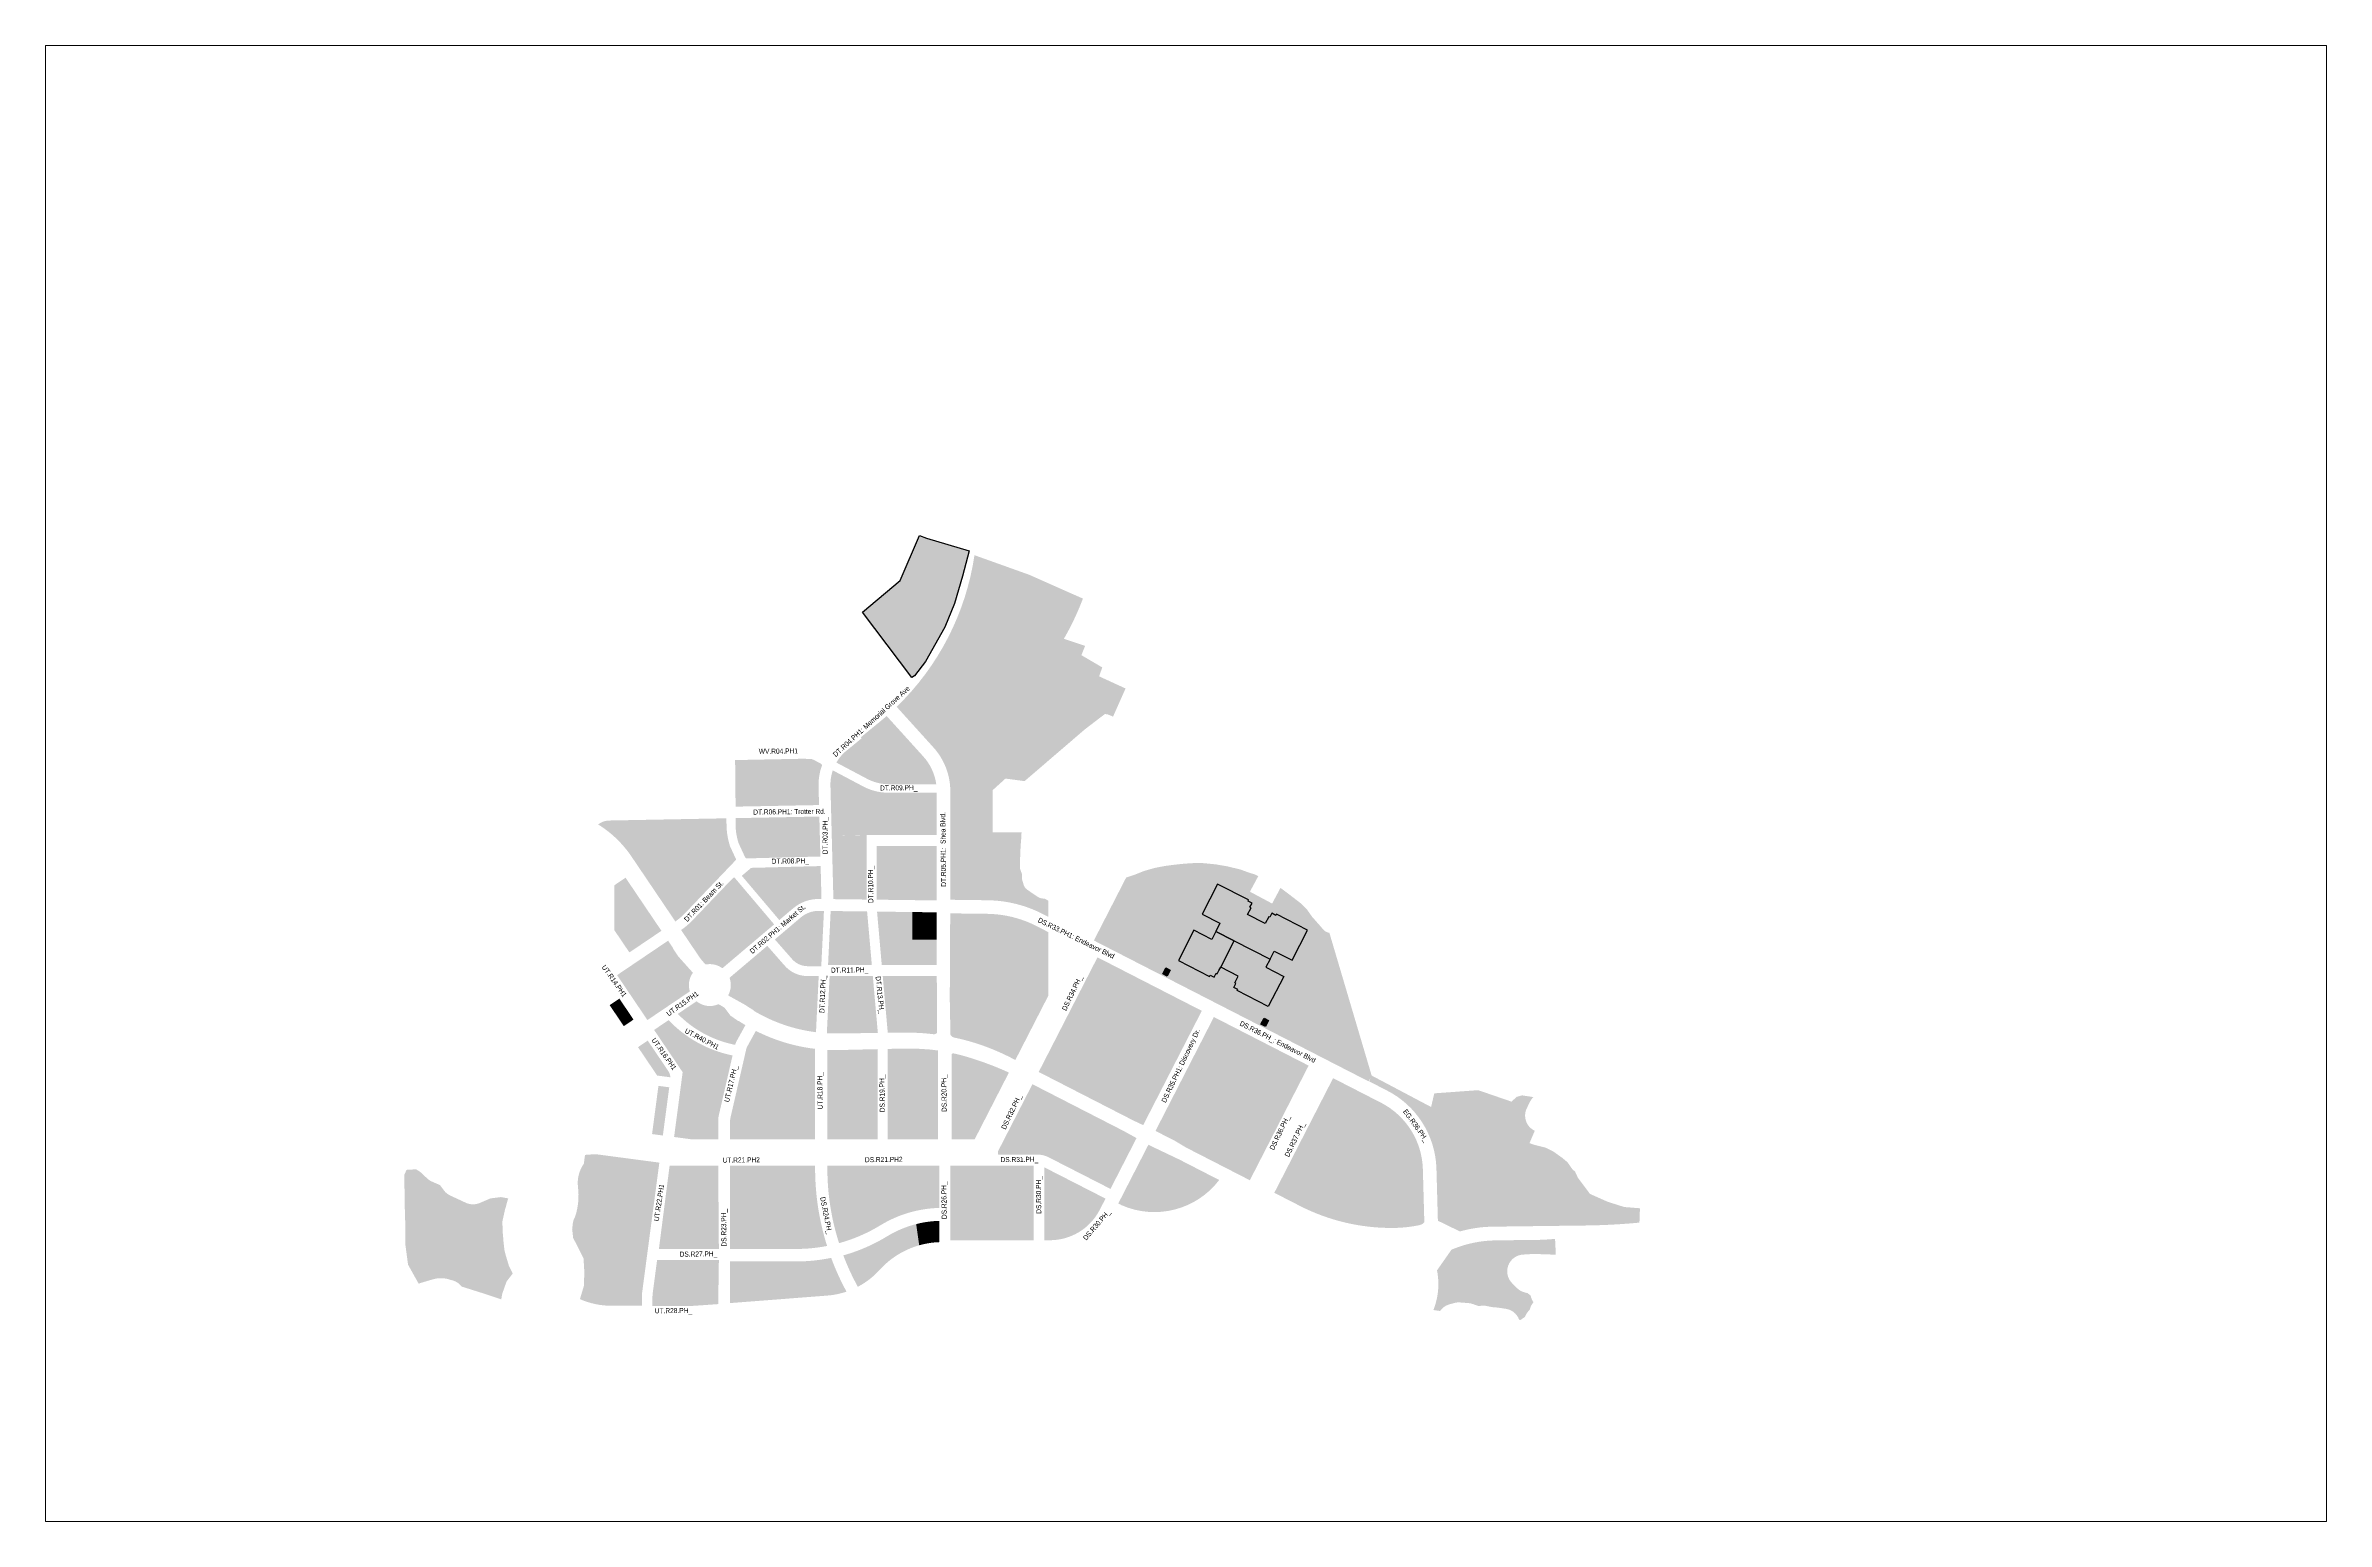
# Paper-space layout 'EPS-Phases_2234' of a CAD drawing. Extents: x 0 to 34, y 0 to 22.
# The model-space entities are those that its viewports show. They can reach past a viewport. Long polylines and large blocks are cut down to what shows.
import ezdxf

# ---------------------------------------------------------------- set-up
doc = ezdxf.new("R2010")
doc.units = 0
doc.header["$LTSCALE"] = 1200
doc.header["$MEASUREMENT"] = 0
for name, color, linetype, true_color in [('a-hatch-2018', 7, 'Continuous', 0xffb689), ('a-hatch-2019', 7, 'Continuous', 0xffb689), ('a-hatch-2020', 7, 'Continuous', 0xffb689), ('a-hatch-2025', 7, 'Continuous', 0xffb689), ('a-hatch-2030', 7, 'Continuous', 0xffb689)]:
    doc.layers.add(name, color=color, linetype=linetype, true_color=true_color)
doc.layers.add('a-note-streets', color=4, linetype='Continuous')
doc.layers.add('a-vport', color=7, linetype='Continuous', plot=False)
doc.styles.add('SWISS_LIGHT', font='swissl.ttf', dxfattribs={"width": 0.75})

msp = doc.modelspace()

# ---------------------------------------------------------------- hatches: boundary and pattern name
at = {"layer": 'a-hatch-2018'}
h = msp.add_hatch(color=256, dxfattribs=at)
h.dxf.hatch_style = 1
h.paths.add_polyline_path([(49488.27256650105, 128725.5781798586), (52644.78088309988, 129138.7433214635), (52937.28724110872, 127292.1041138321), (53203.17625476979, 125257.9580545276), (53263.26153265312, 123439.8959906548), (52990.41731379926, 120639.4958121926), (52689.94841930084, 119386.0752398372), (52563.40981824324, 119176.1661654785), (47453.51014557295, 122024.4403760508), (48992.74679987133, 125189.4387953803), (48947.94410467893, 128705.2964498103)])
h = msp.add_hatch(color=256, dxfattribs=at)
h.dxf.hatch_style = 1
edge = h.paths.add_edge_path()
edge.add_line((65388.48978212849, 120818.1582201496), (66186.05940185487, 122282.085371159))
edge.add_line((66186.05940185487, 122282.085371159), (66262.97940185666, 122411.5653711632))
edge.add_line((66262.97940185666, 122411.5653711632), (66447.77940185554, 122462.5653711483))
edge.add_line((66447.77940185554, 122462.5653711483), (66864.55322427861, 122473.9968044162))
edge.add_line((66864.55322427861, 122473.9968044162), (66864.7820050288, 122885.3928637579))
edge.add_line((66864.7820050288, 122885.3928637579), (66865.77811872773, 124676.6079903767))
edge.add_line((66865.77811872773, 124676.6079903767), (64788.49340612255, 124702.769500114))
edge.add_line((64788.49340612255, 124702.769500114), (64725.80035154521, 125378.3203763217))
edge.add_line((64725.80035154521, 125378.3203763217), (63009.19502186961, 125573.9665530846))
edge.add_line((63009.19502186961, 125573.9665530846), (62983.67151383869, 126287.2700565979))
edge.add_line((62983.67151383869, 126287.2700565979), (61389.03619754501, 126132.0663441792))
edge.add_line((61389.03619754501, 126132.0663441792), (61432.09914338775, 126590.6113951952))
edge.add_arc((41698.63996295347, 128212.5203944852), 19800.00000070313, 355.3013747186103, 363.1955871221618)
edge.add_line((61467.85216256417, 129316.2635868117), (57267.0072703622, 129316.2635868192))
edge.add_line((57267.0072703622, 129316.2635868192), (53113.96269662306, 129007.6877944693))
edge.add_arc((34871.65510645376, 123929.2717243575), 18935.99999988164, -22.012900691948914, 15.556496149776478, ccw=False)
edge.add_line((52427.21095075831, 116831.7682905421), (56007.0629623295, 115245.2081532127))
edge.add_arc((54108.38134855325, 110961.0974948853), 4686.000000350695, 23.869860839625687, 66.09748386342028, ccw=False)
edge.add_line((58393.57345025972, 112857.3371038902), (58468.21654656011, 112688.6558859712))
edge.add_line((58468.21654656011, 112688.6558859712), (59802.84077201784, 113261.7669281736))
edge.add_line((59802.84077201784, 113261.7669281736), (60940.38300908916, 113749.3214242309))
edge.add_line((60940.38300908916, 113749.3214242309), (61627.40234657563, 115298.0693119019))
edge.add_line((61627.40234657563, 115298.0693119019), (62951.78011407517, 115685.9140346497))
edge.add_line((62951.78011407517, 115685.9140346497), (65388.48978212849, 120818.1582201496))
h = msp.add_hatch(color=256, dxfattribs=at)
h.dxf.hatch_style = 1
h.paths.add_polyline_path([(83864.58195549187, 111858.7960612641), (76927.48432134281, 112247.8724217438), (76766.0397768979, 109369.3717440537), (76634.34444506292, 107021.2892911015), (83571.4420792119, 106632.2129306201)])
h = msp.add_hatch(color=256, dxfattribs=at)
h.dxf.hatch_style = 1
h.paths.add_polyline_path([(79818.89918187016, 111412.835605084), (79782.71041790562, 110767.6454199111), (78354.79208620383, 110847.7321214601), (78218.85284577617, 108423.9822397689), (80707.72565394918, 108284.3707772926), (80712.97333918406, 108378.0230816315), (81033.45392279467, 108360.0485012357), (81051.4836196519, 108681.5117923883), (81145.12582133301, 108676.2597447803), (81160.45417260937, 108949.9105028063), (81173.39474120177, 109220.7172244266), (81282.94874589494, 111330.7199255591)])
h = msp.add_hatch(color=256, dxfattribs=at)
h.dxf.hatch_style = 1
h.paths.add_polyline_path([(46142.57926280885, 101538.5126003925), (41528.91224062472, 103195.097980439), (41510.4800052665, 103186.4924037169), (36862.56203629215, 101016.4889322344, 0.1417711126693503), (36317.12753534508, 100472.2826517742, -0.105313635586316), (39441.38204214998, 99335.22151375544), (44191.93445440627, 96364.14928255742), (44315.22649523622, 96595.26083300529, 0.03635198706564718), (44590.72756392913, 97216.52601512607)])
at = {"layer": 'a-hatch-2019'}
h = msp.add_hatch(color=256, dxfattribs=at)
h.dxf.hatch_style = 1
h.paths.add_polyline_path([(61022.58715138348, 114409.7566176785), (60921.11839756637, 114181.0155770548, -0.1892081075518312), (60294.22318234628, 113561.7383589193), (58434.87655110236, 112763.9988355777), (59431.4584382692, 110511.886387105), (62202.93643364911, 111742.3598423935)])
h = msp.add_hatch(color=256, dxfattribs=at)
h.dxf.hatch_style = 1
edge = h.paths.add_edge_path()
edge.add_arc((87077.74740090672, 115183.9893710657), 599.9999999992307, 244.9517850731882, 280.2553816122197, ccw=False)
edge.add_line((86823.71893388205, 114640.4182736551), (86316.89214073114, 114877.2749312743))
edge.add_line((86316.89214073114, 114877.2749312743), (85954.18955654763, 115043.3327523539))
edge.add_line((85954.18955654763, 115043.3327523539), (85769.58804155349, 111751.9512576089))
edge.add_line((85769.58804155349, 111751.9512576089), (83864.58195549187, 111858.7960612641))
edge.add_line((83864.58195549187, 111858.7960612641), (83571.4420792119, 106632.2129306202))
edge.add_line((83571.4420792119, 106632.2129306202), (86728.11551594129, 106455.1666964792))
edge.add_line((86728.11551594129, 106455.1666964792), (87184.56898442701, 114593.5749832893))
h = msp.add_hatch(color=256, dxfattribs=at)
h.dxf.hatch_style = 1
h.paths.add_polyline_path([(57543.99575082538, 112375.2311768229), (54399.35148913293, 110979.0802827541, -0.02741974757894379), (53999.16426684077, 110827.0725806962), (55236.23399580859, 108040.7373551377), (58767.98756729672, 109609.2093959431)])
h = msp.add_hatch(color=256, dxfattribs=at)
h.dxf.hatch_style = 1
edge = h.paths.add_edge_path()
edge.add_line((67971.72792932882, 108550.0249263823), (67720.14162501499, 108586.3039531189))
edge.add_line((67720.14162501499, 108586.3039531189), (67463.6541576356, 108513.0727501383))
edge.add_arc((67298.92740090465, 109090.0173710642), 599.9999999986509, 261.08371379023095, 285.934876817722, ccw=False)
edge.add_line((67205.93267751792, 108497.2678612199), (66857.45267738674, 108551.9398612466))
edge.add_arc((66950.44740077737, 109144.6893711172), 600.000000025336, 258.9923943951972, 261.0837137902537, ccw=False)
edge.add_line((66835.8838221642, 108555.7282633302), (66251.85582230178, 108669.3322633058))
edge.add_arc((66366.41940091018, 109258.2933710671), 599.9999999992018, 220.695987532157, 258.9923943951747, ccw=False)
edge.add_line((65911.51140013369, 108867.0661853699), (65688.13140013177, 109126.8061853732))
edge.add_arc((66143.0394009141, 109518.0333710755), 600.0000000069083, 203.4013932292476, 220.6959875321552, ccw=False)
edge.add_line((65592.39241999331, 109279.7312468485), (65485.24605893523, 109527.3153606059))
edge.add_line((65485.24605893523, 109527.3153606059), (65253.78538087211, 109760.8476746864))
edge.add_arc((65679.93540090401, 110183.2173710668), 599.9999999946924, 202.1188990664848, 224.7447376257809, ccw=False)
edge.add_line((65124.09271138196, 109957.2994556671), (64930.31084176419, 110434.0754359977))
edge.add_line((64930.31084176419, 110434.0754359977), (64726.69833158306, 110938.4899091161))
edge.add_line((64726.69833158306, 110938.4899091161), (64541.96821117766, 111420.337641965))
edge.add_arc((65102.20740073553, 111635.1213711135), 599.9999998528081, 198.8703656084878, 200.9757558484509, ccw=False)
edge.add_line((64534.45574001619, 111441.0645454829), (64351.84721230895, 111975.3219442146))
edge.add_line((64351.84721230895, 111975.3219442146), (64239.15146495016, 112244.5452457596))
edge.add_line((64239.15146495016, 112244.5452457596), (62347.530025378, 111407.4841721275))
edge.add_line((62347.530025378, 111407.4841721275), (62199.93410205648, 111741.0268751683))
edge.add_line((62199.93410205648, 111741.0268751683), (59431.45843826914, 110511.8863871052))
edge.add_line((59431.45843826914, 110511.8863871052), (61531.37220085904, 105766.4239355522))
edge.add_line((61531.37220085904, 105766.4239355522), (63984.22373928428, 106818.6635734341))
edge.add_arc((67487.4524645652, 98652.36793230248), 8885.999999999945, 97.35360498709213, 113.2186680288597, ccw=False)
edge.add_arc((67487.45246456521, 98652.36793230244), 8885.999999999989, 86.78985310160118, 97.35360498709213, ccw=False)
edge.add_line((67985.05357844602, 107524.4245783944), (68438.35904070371, 107499.0003377763))
edge.add_line((68438.35904070371, 107499.0003377763), (67971.72792932882, 108550.0249263823))
h = msp.add_hatch(color=256, dxfattribs=at)
h.dxf.hatch_style = 1
h.paths.add_polyline_path([(81282.94874589494, 111330.7199255591), (84179.2360039861, 111168.2728321319), (84143.05006342672, 110523.0899631389), (85570.97080062127, 110443.0031266747), (85435.03156019362, 108019.2532449835), (82946.15654736216, 108158.8253991581), (82951.41405967248, 108252.4771523324), (82630.9334760619, 108270.4517327282), (82648.96317291913, 108591.9150238808), (82555.320971238, 108597.1670714888), (82586.05629039412, 109144.4641782195), (81173.54916969314, 109223.6915067069)])
h = msp.add_hatch(color=256, dxfattribs=at)
h.dxf.hatch_style = 1
h.paths.add_polyline_path([(49248.39664984521, 110800.2816309744, 0.3716452459995082), (49137.66565598387, 110911.2153221667), (48740.51422776946, 110940.921880652, 0.02859710969553609), (48367.51245090607, 110947.4431401475, -0.07702148003754479), (48029.25444636498, 110803.7261816974), (47958.02303843194, 110785.6876487541), (43409.13512340909, 108657.36936419), (44791.98519926333, 105625.7711167568), (50204.02571437797, 108152.5673077558), (49627.80758060674, 109364.4289702038, -0.0930194455899034)])
h = msp.add_hatch(color=256, dxfattribs=at)
h.dxf.hatch_style = 1
h.paths.add_polyline_path([(53799.90872560236, 107402.8570551055), (55236.23399580858, 108040.7373551377), (53999.16426684075, 110827.0725806962, -0.09462135528645586), (52544.36874844894, 110652.3896224512), (50094.81791953712, 110822.1183917179, 0.08934189367920356), (50384.64564544642, 109756.8096274787), (51927.26564182944, 106512.47918333)])
h = msp.add_hatch(color=256, dxfattribs=at)
h.dxf.hatch_style = 1
h.paths.add_polyline_path([(76766.03977689792, 109369.3717440535), (72242.54361634118, 109623.0780511597), (72110.84828450617, 107274.9955982076), (76634.34444506292, 107021.2892911016)])
h = msp.add_hatch(color=256, dxfattribs=at)
h.dxf.hatch_style = 1
h.paths.add_polyline_path([(59083.62312247142, 108895.9245449461), (55149.91069264533, 107148.940267062), (56710.43541035066, 103633.0203691436), (60662.32096594387, 105328.3250220493)])
h = msp.add_hatch(color=256, dxfattribs=at)
h.dxf.hatch_style = 1
h.paths.add_polyline_path([(50556.95343318224, 107410.3144230107), (47358.85760547779, 105917.0011771396), (46728.21978690288, 105622.5322623402), (45123.60473770632, 104873.3752746257), (45288.8905610296, 104501.0909150407, 0.07698071882924015), (46041.31230792004, 103331.0561333738), (46882.45297643817, 102592.4932949215), (46998.38872307066, 102550.8654273133), (51785.29510280074, 104826.9521673729), (51584.23650936596, 105249.8045335338)])
h = msp.add_hatch(color=256, dxfattribs=at)
h.dxf.hatch_style = 1
h.paths.add_polyline_path([(54186.41947565644, 107574.5086985907), (51927.26564186276, 106512.4791833459), (53874.79584508932, 102416.5699225594), (56059.72781155384, 103353.8757420022)])
h = msp.add_hatch(color=256, dxfattribs=at)
h.dxf.hatch_style = 1
h.paths.add_polyline_path([(77602.73034948613, 107579.9378990832), (77962.16546006344, 107559.7785021613), (77935.28626416763, 107080.5316880582), (77575.8511535903, 107100.69108498)])
h = msp.add_hatch(color=256, dxfattribs=at)
h.dxf.hatch_style = 1
h.paths.add_polyline_path([(44696.63805280935, 104238.1442160562), (44536.33966551069, 104599.1950385534), (41528.91224062472, 103195.097980439), (46142.57926280885, 101538.5126003925), (46372.24317527063, 102178.1383774536), (45584.28539881233, 102870.0040234066, -0.07901176889512394)])
h = msp.add_hatch(color=256, dxfattribs=at)
h.dxf.hatch_style = 1
h.paths.add_polyline_path([(61007.11407264323, 104549.1488614008), (59409.26948842985, 103863.6954695639), (60212.13107561274, 102055.3564008504), (61798.82317518703, 102760.0154732211)])
h = msp.add_hatch(color=256, dxfattribs=at)
h.dxf.hatch_style = 1
h.paths.add_polyline_path([(52079.01276016493, 104209.2257410714), (47589.94287260906, 102074.7548248378, 0.0001672666141099273), (47588.30329938309, 102073.3675869521), (47206.66619172427, 101284.255944081), (50943.21891859488, 99477.1514764429), (51509.32645592658, 100648.1950059933, -0.180744808661425), (52939.49868639466, 102015.3402809856), (53091.21778626183, 102080.425692074, 7.642699182928093e-05), (53089.69890247707, 102083.6213616628)])
h = msp.add_hatch(color=256, dxfattribs=at)
h.dxf.hatch_style = 1
h.paths.add_polyline_path([(61798.82317518703, 102760.0154732211), (60212.13107561274, 102055.3564008504), (59409.26948842985, 103863.6954695639), (57090.70521995694, 102869.0632270302), (58951.14408239731, 99512.09026799635), (62532.29088610032, 101102.4981268496)])
h = msp.add_hatch(color=256, dxfattribs=at)
h.dxf.hatch_style = 1
h.paths.add_polyline_path([(53599.31454088229, 101371.3045546011), (53275.39232521213, 101232.3463707977, 0.1807448086691328), (52276.39728521129, 100277.3765290256), (51214.57875446195, 98080.91094962099), (52912.75753768942, 97295.64341955096, 0.2160383375790979), (54146.19759426975, 97286.27482065138), (55029.44422943128, 97678.52972302343)])
h = msp.add_hatch(color=256, dxfattribs=at)
h.dxf.hatch_style = 1
h.paths.add_polyline_path([(56436.72733044379, 102588.5156900657), (54040.71993017137, 101560.6614071089), (55438.27282013098, 97952.00396914064), (58301.56369372507, 99223.6078874268)])
h = msp.add_hatch(color=256, dxfattribs=at)
h.dxf.hatch_style = 1
h.paths.add_polyline_path([(40956.06957870694, 96972.54954804802), (39659.65800649937, 97783.34629085826), (39153.17591407146, 96973.51417009698), (40465.94747048867, 94016.67063480821), (42080.83319327293, 93006.69501278062), (43547.51199452575, 95351.81959240002)])
h = msp.add_hatch(color=256, dxfattribs=at)
h.dxf.hatch_style = 1
h.paths.add_polyline_path([(46823.59142186595, 93522.84896820113), (45409.99866777677, 94158.68309741285), (44870.32929881674, 94496.20103992966), (44783.37018025358, 94578.89391582887), (44269.87140950887, 94900.04434342633), (41934.41573520919, 91165.80171188802), (45223.40958185572, 89108.81182136858), (45993.2728693295, 90339.77344491886), (46133.83275538035, 90564.51961525116), (47166.68746660343, 92215.98752248271, -0.2379407770324362)])
h = msp.add_hatch(color=256, dxfattribs=at)
h.dxf.hatch_style = 1
h.paths.add_polyline_path([(51263.0940374541, 91694.67167939077), (51140.13440543365, 91690.42201892295), (50522.99680727769, 91812.1306624265), (49911.44082979732, 92149.90384626646, 0.03163182613370644), (49406.56117150678, 92207.29715042778, -0.2848596481923585), (47889.04688158798, 91764.21227351134), (47029.84990770442, 90390.41186098394, 0.1506145280271928), (51676.59103340732, 90032.92120689267, -0.04870961009022331), (51672.64956722466, 90374.61369070211), (51779.9308453103, 91621.796477715, -0.01030815106823511)])
h = msp.add_hatch(color=256, dxfattribs=at)
h.dxf.hatch_style = 1
h.paths.add_polyline_path([(57025.94268510909, 92095.74264747152, -0.08818108079710751), (52628.79615020815, 91548.77802702837), (52521.51487212241, 90301.59524001458, 0.06952697842249148), (52534.80432106381, 90051.19401838294), (53495.39120553817, 85105.89669513218, 0.05655538154727319), (53547.77753357427, 84939.40673283998), (54094.60147523387, 83707.75844724633), (59654.14360196416, 86176.06922648473)])
h = msp.add_hatch(color=256, dxfattribs=at)
h.dxf.hatch_style = 1
h.paths.add_polyline_path([(42764.48921470159, 89698.36786818439), (42319.07699740354, 88986.18252946866), (43855.36251377605, 88025.36474644001), (44300.77473107411, 88737.55008515576)])
h = msp.add_hatch(color=256, dxfattribs=at)
h.dxf.hatch_style = 1
h.paths.add_polyline_path([(51819.47662712872, 89265.59592231721, -0.1539850982201608), (46609.86445560191, 89718.88227592729), (45945.76899683884, 88657.03657239489), (49042.26005991346, 86720.44103290408), (49244.20079383571, 86034.01526213583), (52274.0477603071, 86925.37095728006)])
h = msp.add_hatch(color=256, dxfattribs=at)
h.dxf.hatch_style = 1
h.paths.add_polyline_path([(45839.9292769899, 87774.9379646971), (45394.51705969182, 87062.75262598145), (47472.6988869975, 85763.02413491489), (48385.76259530693, 86031.63985888952, 0.1309574357686498), (48046.12280239121, 86395.14888941291)])
h = msp.add_hatch(color=256, dxfattribs=at)
h.dxf.hatch_style = 1
h.paths.add_polyline_path([(52274.0477603071, 86925.37095728006), (49244.2007938357, 86034.01526213583), (50361.83820810347, 82235.00399468363), (51593.65070535699, 82597.39295258606), (53315.89910331311, 83362.03223191845), (52769.07516165352, 84593.68051751205, -0.05655538154727242), (52659.02326322108, 84943.43850031192)])
h = msp.add_hatch(color=256, dxfattribs=at)
h.dxf.hatch_style = 1
h.paths.add_polyline_path([(69764.56784337894, 85295.48841889719), (68535.27094026354, 88064.31638680676), (61216.83974069002, 84815.09869850664), (61297.18546024432, 84634.13063876452, 0.07757435984896033), (64232.46873442879, 80081.51213615976, 0.06995721729487656), (66422.03817896084, 82455.62673525943, -0.1313631525776385)])
h = msp.add_hatch(color=256, dxfattribs=at)
h.dxf.hatch_style = 1
h.paths.add_polyline_path([(48602.60150906155, 85344.92139499198), (47854.31141092571, 85124.78069218609), (48836.47762344994, 81786.25563896382), (49584.76772158546, 82006.39634177083)])
h = msp.add_hatch(color=256, dxfattribs=at)
h.dxf.hatch_style = 1
h.paths.add_polyline_path([(50142.7525829298, 80130.9842013116), (45716.17302927192, 78828.72135166307), (45487.71761778175, 78706.80270470704), (45056.83819404037, 78476.85745630562), (45085.20966916591, 78380.41871374939), (45234.96380255021, 77871.3827805708, 0.1863195459412962), (45532.50859282214, 76168.52538107932, -0.1087520445468992), (46200.82902084741, 74183.4200636346), (46198.76040291226, 74076.84348082535), (46196.16785443573, 73972.36476435514), (46199.81118798257, 73929.24508932981), (46214.49832381309, 73789.53984271736), (46215.6631637402, 73782.39983092993), (46244.649484599, 73656.00673555584), (46268.04425936564, 73573.40838263184), (46359.58672975936, 73298.90726681796), (46384.10144962745, 73220.4682735875), (46514.4590827655, 73016.85693249849), (46685.87078977561, 72698.74973170459), (46972.61861675791, 72482.17663010955), (47934.10012570975, 71695.56448119562), (52082.53695713251, 73537.37647122992)])
h = msp.add_hatch(color=256, dxfattribs=at)
h.dxf.hatch_style = 1
h.paths.add_polyline_path([(41583.57385844924, 71735.80187847468), (41415.51654589548, 72566.19629509748), (41381.16876678727, 72837.51576878875), (41332.25642341191, 73123.01771412048), (41299.16067665628, 73408.0428299308), (41298.94664636539, 73409.80330608641, -0.02197761215911811), (41197.82732985422, 73379.92326896146), (40783.67443796435, 73277.09327069673), (40144.85162095167, 72894.84173514697), (39557.87535595954, 72267.35633502714, -0.211537267017037), (38663.39425000364, 71887.26244399686), (37428.94225001374, 71905.92244399317, -0.1277366175194324), (36847.38030580775, 72066.38121707934), (36457.05636426249, 72291.58419866116), (35826.65254822638, 72288.17095991215, -0.0845652945224123), (35428.98416218704, 72353.69973076142), (34770.79862397009, 72580.64884806782), (34444.69123708086, 72628.83473970741), (33993.25183369408, 72418.12910278143), (33820.54812870548, 72316.13483010235), (33815.69246644161, 71925.25401800519), (35086.529535473, 69183.49307196696), (35314.54109427037, 68751.13454813289, -0.01745927791817919), (35351.01115938203, 68675.71005267598), (35925.49204646853, 67373.47768609771), (36667.85298866221, 66163.66754098983), (37918.43902393625, 65222.81159310848, -0.03352317300531919), (38033.00429934627, 65335.54634253361), (38556.2042993342, 65785.54634251642, -0.02652878075445713), (38656.94164391053, 65863.29074328442, -0.1790261688991726), (39921.86786937628, 66401.25223306814, -0.1938215143774015), (40810.93858604195, 66284.84747917841), (41987.84356499279, 66417.99795163424), (42395.46401239006, 66464.11455059798), (43772.54655703872, 66598.83648360129), (43675.92098737696, 66994.57642761621), (43602.56234145538, 67911.11401706192), (43771.28838638216, 68619.99866045266), (43316.1368478816, 68994.18991930039), (42810.57085190899, 69583.11698749661), (42543.15880803578, 69926.05299498887), (42266.54264114612, 70397.90620600435), (42100.87079174073, 70704.966308482), (41871.03167604842, 71118.69347419593)])
at = {"layer": 'a-hatch-2020'}
h = msp.add_hatch(color=256, dxfattribs=at)
h.dxf.hatch_style = 1
h.paths.add_polyline_path([(85954.18955654763, 115043.3327523539), (85679.96757506582, 115168.8810851276), (85120.45294758496, 115506.0274872706), (84840.84221626403, 115609.3242895057), (84556.10908284043, 115714.5134645924), (83933.79813815698, 115866.1033741389), (83668.04876217444, 115930.8377713263), (83541.99623724795, 115960.166617697), (82787.97061855397, 116135.6069870445), (82695.13020090951, 114866.733371079), (80899.92476051861, 114998.0842170194), (80992.35712472736, 116261.3808629078), (80730.08215174453, 116269.9503286705), (80323.13903070793, 116221.3616005384), (79599.34168847465, 116167.9573276565), (78668.88488960454, 115995.0146168322), (77874.44775300848, 115793.671115838), (77112.16898188162, 115540.7363729417), (76927.48432134281, 112247.8724217438), (83864.58195549187, 111858.7960612641), (85769.58804155349, 111751.9512576089)])
h = msp.add_hatch(color=256, dxfattribs=at)
h.dxf.hatch_style = 1
h.paths.add_polyline_path([(79818.89918187016, 111412.835605084), (84179.2360039861, 111168.2728321319), (84215.42238658007, 111813.4635824501), (85643.34217764354, 111733.376799051), (85779.28141807119, 114157.1266807421), (83290.40860989816, 114296.7381432184), (83285.16092466326, 114203.0858388795), (82964.6803410527, 114221.0604192753), (82946.65064419546, 113899.5971281227), (82853.00844251431, 113904.8491757307), (82822.35173996158, 113357.5476596831), (81412.07893606613, 113436.6449827409), (81442.81423873855, 113983.9417959498), (81349.17203705743, 113989.1938435578), (81367.20173391466, 114310.6571347104), (81046.72115030407, 114328.6317151062), (81051.9786626144, 114422.2834682805), (78563.10364978293, 114561.8556224551), (78427.16440935527, 112138.1057407639), (79855.08755203344, 112058.018769385)])
h = msp.add_hatch(color=256, dxfattribs=at)
h.dxf.hatch_style = 1
h.paths.add_polyline_path([(67244.42672287076, 106077.5921529168), (67121.08774122634, 106557.8832785331, 0.08997472563622266), (64367.4263412395, 105925.3888307848), (61924.72771695411, 104877.5046536923), (63542.04167253685, 101222.639012007), (68435.17819311093, 103395.5826519779)])
h = msp.add_hatch(color=256, dxfattribs=at)
h.dxf.hatch_style = 1
h.paths.add_polyline_path([(68881.62093525313, 106500.6118055782), (67930.62320677233, 106553.9497798345, 0.02558994024467371), (67121.08774122632, 106557.8832785331), (67244.42672287075, 106077.5921529168), (68435.17819311091, 103395.5826519779), (69959.62203324828, 104072.5575397603)])
h = msp.add_hatch(color=256, dxfattribs=at)
h.dxf.hatch_style = 1
h.paths.add_polyline_path([(50734.30709762097, 99044.99889046748), (46749.55663138575, 100972.1389300481, 0.02221996189976077), (46641.36350803394, 100708.2971592302), (46497.5377311334, 100343.2446752042), (45285.31035408588, 96967.12924766634, -0.04524186427900432), (44872.84043051489, 96079.83587483318, -0.002536316527605427), (44845.02259592155, 96032.42800650747), (44810.65973484445, 95977.18849284384), (46806.9300119585, 94728.6888115497, 0.06144773222319487), (47430.15741508252, 94438.24025462658, -0.2112516564371615), (48620.64855183219, 94672.70917429205), (49069.65670777591, 95601.52227261539), (49067.19527632412, 95602.82100258542, 0.01046705886738894), (49127.51835383293, 95721.21420701993)])
h = msp.add_hatch(color=256, dxfattribs=at)
h.dxf.hatch_style = 1
h.paths.add_polyline_path([(79687.80236895489, 96662.01814353146), (79913.00044230513, 96649.38760965886), (80696.30760586045, 96631.59786409432), (80900.18154528519, 100266.6000546755), (72525.34337463167, 100736.3123232903), (72320.0078579188, 97075.25071202917), (76069.48892247629, 96864.95607251364)])
h = msp.add_hatch(color=256, dxfattribs=at)
h.dxf.hatch_style = 1
h.paths.add_polyline_path([(81870.6563547606, 100212.1698776257), (81668.68063239011, 96611.0122439797), (82105.146930533, 96586.53245030776), (83262.17628924355, 96521.63891769182), (84119.78575005541, 96413.44445256579), (89272.17692096472, 96124.4657311655), (89477.51262832315, 99785.53074210152)])
h = msp.add_hatch(color=256, dxfattribs=at)
h.dxf.hatch_style = 1
h.paths.add_polyline_path([(110988.0890326202, 96732.01752957705), (110719.8016504664, 96805.7479365096), (110493.3222234374, 96767.97067933182, -0.1351146994225102), (109859.7960265134, 96833.6619546136), (109407.8880265111, 97009.9419546225, -0.645265993724306), (109292.4992324084, 99193.66921520469), (109907.0552324279, 99511.66921521291, -0.0221718190224552), (110003.6030370011, 99556.31915772115), (110868.4099339235, 99910.62474744538), (111446.7632955544, 100136.547464066), (110937.4862179705, 101148.3525822098), (110147.6521716275, 100729.9211935676), (107074.3172659642, 99318.5211968264, 0.09174574257058844), (104628.4028446552, 97596.28468951583), (104553.7494625203, 97518.95458214509, 0.003510553899188113), (104474.7144585509, 97434.83243937112), (104128.3680828956, 95665.88467965434, -0.08647321560043852), (104864.4680320227, 94113.56853074112, -0.05275379061661391), (105037.2825891903, 93074.85687886113), (105043.7601566517, 92966.0343442351), (105507.986425573, 93097.41376020938, -0.1749778462393375), (105923.9227264238, 93798.21905460575), (106206.234726419, 94030.61105460578, -0.08750304886129613), (106569.1669515729, 94235.60301819611), (107137.210951573, 94436.27901820272, -0.06286176471100402), (107430.9020184374, 94500.11593009403), (107885.697588391, 94540.45846236253), (107910.1318115164, 94541.73171173039), (107972.1487287746, 94585.24253537513, -0.1020033318662669), (108416.8523907202, 94777.72828513166), (108775.0097580646, 94852.26739671086), (109138.174467788, 94978.93490890217, -0.01737625214383046), (109217.8103541195, 95003.64298885697), (109753.8383541485, 95149.74298887361, -0.2740160751140343), (110933.3210372746, 94824.82754139704), (111030.7926829668, 94840.51801412097), (111095.9619638376, 94959.27340008867, -0.02154107662577612), (111149.5376917721, 95047.65157035096), (111229.6655315291, 95167.83134248857), (111229.9475760404, 95274.75085715589, -0.1066968681824758), (111338.0949699898, 95769.44780578469, -0.1297037390097694), (111365.4231680912, 96381.11518786108, -0.1086164707490905)])
h = msp.add_hatch(color=256, dxfattribs=at)
h.dxf.hatch_style = 1
h.paths.add_polyline_path([(56599.99048446168, 93207.83129701107, -0.102979012597319), (51941.99282328982, 92798.89001966018), (51830.36067412508, 92836.5900614773), (51515.75867738339, 92881.69502594543), (51459.15925111723, 92890.71270361854), (51185.5350605429, 92938.3170054341), (49783.39376870525, 93063.70029400868, 0.2207934218559173), (49365.39838516605, 94255.7177422632), (49823.6652072379, 95203.68321066913), (49820.74956379757, 95205.22159763875, 0.01011489630478421), (49894.58918317207, 95350.39573016526), (50906.38842271297, 97443.3919800526), (52615.59875579117, 96653.02326865247, 0.2160383375790924), (54433.56060625285, 96639.21493212173), (55148.18236722315, 96956.5825596033)])
h = msp.add_hatch(color=256, dxfattribs=at)
h.dxf.hatch_style = 1
h.paths.add_polyline_path([(65104.73789827276, 95554.5560675427), (64546.16058171846, 95382.37137934616), (64001.82711803917, 95182.53592143467, 0.02226632658234735), (62772.99462186825, 94668.24495383078), (61775.87008127604, 94197.72801741518), (62429.06631761757, 92726.4902691282), (65713.01633544455, 94184.48969476552)])
h = msp.add_hatch(color=256, dxfattribs=at)
h.dxf.hatch_style = 1
h.paths.add_polyline_path([(61135.40563732212, 93895.5096326652), (58691.37922528708, 92742.23762591412, -0.01794751857684817), (57856.31185799515, 92384.2413238284), (58482.32624821486, 90974.22707294942), (61781.9756141917, 92439.19665357113)])
h = msp.add_hatch(color=256, dxfattribs=at)
h.dxf.hatch_style = 1
h.paths.add_polyline_path([(65713.01633544455, 94184.48969476552), (62429.06631761758, 92726.4902691282), (64401.52132137765, 88283.79740460288), (67685.4713392111, 89741.79683022565)])
h = msp.add_hatch(color=256, dxfattribs=at)
h.dxf.hatch_style = 1
h.paths.add_polyline_path([(61781.97561419172, 92439.19665357115), (58482.32624821488, 90974.22707294945), (60454.78125196721, 86531.53420844159), (63754.43061795051, 87996.50378904871)])
h = msp.add_hatch(color=256, dxfattribs=at)
h.dxf.hatch_style = 1
h.paths.add_polyline_path([(60416.20209068697, 84459.63371654977), (54856.65996394963, 81991.32293730827), (57277.13454471067, 76539.52549283387), (61590.87201821859, 78454.72722382644, 0.04816656583021607), (63532.07225892822, 79551.01063077836, -0.0766253514099507), (60496.54777904281, 84278.66572707801)])
h = msp.add_hatch(color=256, dxfattribs=at)
h.dxf.hatch_style = 1
h.paths.add_polyline_path([(69537.14400335909, 82268.7705791578), (68722.35674867513, 83568.72952950804, 0.07472285676629027), (67181.87475145969, 81929.86596923246, -0.06869966550853668), (64866.26632182382, 79406.44451429004, 0.03529469048493473), (66727.97189833895, 77773.62563911032, 0.08823533149783816), (67662.757947252, 79511.24972593, -0.1406425971297946)])
h = msp.add_hatch(color=256, dxfattribs=at)
h.dxf.hatch_style = 1
h.paths.add_polyline_path([(64986.85372008848, 76312.68522102784, 0.06254162179959272), (66129.54445414979, 77128.35899535721, -0.03602001076404523), (64145.68067889717, 78889.96444741965, -0.05065298505352382), (61953.64122871959, 77637.63818344436), (57639.90360163924, 75722.43638426911), (58848.98615258994, 72999.13855919587)])
h = msp.add_hatch(color=256, dxfattribs=at)
h.dxf.hatch_style = 1
h.paths.add_polyline_path([(53159.48108519592, 70259.18916140095), (52899.02335255754, 70849.00612316684, -0.0324411972576495), (52768.79420279871, 71204.6888077683), (52082.53695716926, 73537.37647124623), (47934.10012570975, 71695.56448119563), (47963.14696838706, 71671.80053032936), (48392.75522161461, 70839.08158079535), (48783.84545576385, 69903.26468337329), (48912.58758795304, 68897.57577408709, 0.1034282749239544), (51158.64011104972, 69375.6362334963)])
at = {"layer": 'a-hatch-2025'}
h = msp.add_hatch(color=256, dxfattribs=at)
h.dxf.hatch_style = 1
h.paths.add_polyline_path([(77112.16898188162, 115540.7363729418), (77003.49497679067, 115504.6768202186), (76384.10861727786, 115230.9191650078), (75790.44763898666, 114921.5737968162), (75142.76070174578, 114547.8741264642), (74606.54860957903, 114219.4559285865), (74024.9575237185, 113819.5795251504), (73386.45519475083, 113290.6628487185), (72868.43970665526, 112760.4588963017), (72394.12057073186, 112325.6429934204), (72242.54361634118, 109623.0780511598), (76766.0397768979, 109369.3717440537), (76927.48432134281, 112247.8724217439)])
h = msp.add_hatch(color=256, dxfattribs=at)
h.dxf.hatch_style = 1
h.paths.add_polyline_path([(81211.04003209727, 105809.099913711), (72836.20195559724, 106278.81386186), (72525.34337463169, 100736.3123232903), (80900.1815452852, 100266.6000546755)])
h = msp.add_hatch(color=256, dxfattribs=at)
h.dxf.hatch_style = 1
h.paths.add_polyline_path([(82181.51483065696, 105754.6695420374), (81870.65635476059, 100212.1698776257), (89477.51262832314, 99785.53074210152), (89788.37101856868, 105328.0288810017)])
h = msp.add_hatch(color=256, dxfattribs=at)
h.dxf.hatch_style = 1
h.paths.add_polyline_path([(69959.62203324828, 104072.5575397603), (63542.04167253683, 101222.639012007), (63773.17519138381, 100700.3149735853), (64064.53082886896, 100041.8987735212), (64029.15834823249, 100026.2461032793), (65467.80630244634, 96945.0424304029), (65594.79818141159, 96882.07261075937, 0.1700206125377575), (65752.2239593848, 96862.52989460541, -0.0674371084157148), (70060.00869878812, 97202.00577500778), (70444.95469773842, 97180.41556593924), (70733.72015724987, 102329.0043507707)])
h = msp.add_hatch(color=256, dxfattribs=at)
h.dxf.hatch_style = 1
h.paths.add_polyline_path([(105108.7060879577, 101567.2275712381), (104063.1559556973, 101100.9677753817), (103669.1853923935, 101247.9436386342), (102880.8365576743, 102934.8494410146), (101216.5642510613, 102136.6233673422), (102744.9816636127, 98936.44671925051), (104498.6911380876, 98875.39547044219, -0.04725299496812837), (105882.169799853, 99825.10331123907)])
h = msp.add_hatch(color=256, dxfattribs=at)
h.dxf.hatch_style = 1
h.paths.add_polyline_path([(100802.7002074785, 100747.8042732505), (100466.5411926666, 101451.6487992367), (100340.7803049043, 101714.9649934616), (98659.88528222189, 100912.1626785113), (99210.57705783773, 99763.99037261249), (97534.17299055637, 98959.94560710299), (98284.3267076828, 96506.16144291898, 0.03361851533624888), (100090.3976359099, 97194.02831481124, 0.03345035100259472), (101196.4861146198, 97795.40218380533, 0.01581811638964953), (101689.4601967689, 98130.13578595972, 0.1836327530947013), (101899.5632159825, 98451.20953601149)])
h = msp.add_hatch(color=256, dxfattribs=at)
h.dxf.hatch_style = 1
h.paths.add_polyline_path([(63063.66530805385, 99967.71520747992), (63039.22855805235, 99956.90170551094), (62847.92644079916, 100389.2132756412), (59330.71216359434, 98827.19821891322), (60681.09438898135, 96390.57065403982), (63996.23558877822, 97866.59987812616)])
h = msp.add_hatch(color=256, dxfattribs=at)
h.dxf.hatch_style = 1
h.paths.add_polyline_path([(58681.13177492208, 98538.71583834368), (55857.54369401441, 97284.74415826725), (56862.31367630912, 94690.30161794965), (60031.84114646949, 96101.4979714527)])
h = msp.add_hatch(color=256, dxfattribs=at)
h.dxf.hatch_style = 1
h.paths.add_polyline_path([(63996.23558877821, 97866.59987812614), (60681.09438898134, 96390.57065403981), (61311.99532694754, 95252.173993263), (62357.86845296629, 95732.45133527309, -0.03095565437708423), (64216.19539183867, 96450.22901060153), (64362.11413130278, 96495.70474291641), (64372.63285830177, 96498.48186135467), (64392.42543289598, 96508.14771309884, 0.2381491761750676), (64522.85540086641, 96680.10596684639)])
h = msp.add_hatch(color=256, dxfattribs=at)
h.dxf.hatch_style = 1
h.paths.add_polyline_path([(60031.84114646949, 96101.49797145269), (56862.31367630912, 94690.30161794965), (57339.37185010582, 93458.47737746255, 0.0174062470204704), (58076.1720301376, 93766.24556318222), (60666.74988808983, 94955.86963606207)])
h = msp.add_hatch(color=256, dxfattribs=at)
h.dxf.hatch_style = 1
h.paths.add_polyline_path([(70388.38549575748, 96171.80615891813, 0.03224112975001148), (67364.52316205279, 96003.37142507783, 0.01881033648317838), (66252.08853090453, 95826.44818639294, 0.206601000915916), (66095.39705695609, 95718.60311070779), (68573.85010154326, 90136.21687869835), (70087.56452730513, 90808.27179772352), (70101.91166696031, 91064.07636121941)])
h = msp.add_hatch(color=256, dxfattribs=at)
h.dxf.hatch_style = 1
h.paths.add_polyline_path([(52624.01109596153, 74460.51454123203), (56547.17211220169, 76202.30917187723), (54077.95759202887, 81645.59672198034), (50900.25646471569, 80234.76939718447)])
h = msp.add_hatch(color=256, dxfattribs=at)
h.dxf.hatch_style = 1
h.paths.add_polyline_path([(52823.94834554043, 73695.86238031133), (53494.05999023603, 71418.05595044246, 0.03244119725206169), (53590.59535585469, 71154.39794403892), (53851.05308849308, 70564.58098227304), (56282.59542373741, 71638.32766048968, 0.01820445955663387), (56649.91399310793, 71816.78034534003), (58099.55343234543, 72587.48634180287), (56863.68202764086, 75489.41263420327)])
at = {"layer": 'a-hatch-2030'}
h = msp.add_hatch(color=256, dxfattribs=at)
h.dxf.hatch_style = 1
h.paths.add_polyline_path([(55613.22631473187, 114356.5706033696), (52039.87134375983, 115940.2513072491, -0.007743651438639438), (51784.2242664813, 115412.4002093498), (50974.63571945811, 113804.7415440085), (51055.05437847788, 113764.2441257984), (50415.67698960715, 112494.5860950976, 0.08942404359409747), (50101.66596195703, 111435.1112607671), (52586.6726462444, 111262.925764077, 0.122358561379288), (54151.01292986265, 111538.4298693094), (57263.5662545396, 112920.3331135084, 0.1506063683954039)])
h = msp.add_hatch(color=256, dxfattribs=at)
h.dxf.hatch_style = 1
h.paths.add_polyline_path([(91432.08372353947, 109753.4537838914, 0.1174355899070314), (91437.511533778, 109475.4954456172), (91647.69277011233, 108663.6306899935), (91686.29905009459, 108557.1570422575), (91879.72512379293, 108148.8063387648), (92009.2860172335, 107396.0593899116), (92164.34091719057, 106649.4054028839), (92251.36814356504, 106145.3877163207), (94171.02226091348, 106037.7213583209), (94184.89521063934, 106285.0712785333), (94140.36682192578, 106575.181408314)])
h.paths.add_polyline_path([(91437.511533778, 109475.4954456172, -0.117435589907031), (91432.08372353947, 109753.4537838914), (87284.54079448398, 114620.7518613312, -0.04324737360858184), (87184.56898442701, 114593.5749832893), (86728.11551594129, 106455.1666964792), (92251.36814356504, 106145.3877163207), (92164.34091719057, 106649.4054028839), (92009.2860172335, 107396.0593899116), (91879.72512379293, 108148.8063387648), (91686.29905009459, 108557.1570422575), (91647.69277011233, 108663.6306899935)])
h = msp.add_hatch(color=256, dxfattribs=at)
h.dxf.hatch_style = 1
h.paths.add_polyline_path([(106490.3472024377, 100133.1417769759), (112535.3495259844, 102909.2519379982, 0.02030337341281682), (115981.4641160269, 104664.5881655226), (115598.1563956843, 105617.4428950024), (114531.4697765857, 105242.8786864057), (113292.9453497157, 105105.3057704866), (111913.433597643, 105105.3057705015), (111506.840319098, 105333.9122341044), (111508.8684571144, 105346.5838506359), (111453.5308259051, 105363.8854170327), (110654.6213845537, 105813.0710572377), (110301.6782141105, 106121.7119766846), (110002.1792072766, 106233.978051126), (109529.3239266575, 106522.7905155346), (109064.4576993101, 106655.5742337778), (108290.1325083096, 106814.8977066055), (107663.3002136394, 106842.1437173678), (106910.9020667759, 106712.4685519842, -0.04488434129318465), (106482.2873832528, 106677.6901922301), (106469.6957297123, 107630.19776893, -0.419547427135649), (105294.6723884959, 108875.8565227159), (105314.3583884968, 109390.1381227211, -0.08718313378510646), (105401.8243413237, 109796.145824028), (104614.4964139629, 109579.444717221), (104292.4275355898, 109318.666977033), (104107.1451086365, 108862.5564188585), (101588.7424181476, 108644.4753932729), (98810.62155883948, 107162.6881516501), (98998.62489758433, 106177.6975893006), (94197.4117586706, 106508.2370232418), (94140.3668219258, 106575.1814083139), (94201.72123111627, 106175.4468540868, -0.02558782883972077), (94214.11349213897, 106053.3328180812), (95581.43302817948, 105976.6448807398, -0.2768067724439919), (101142.1095769037, 102292.515408108), (102744.9816636127, 98936.4467192505), (104498.6911380876, 98875.39547044218, -0.0664744790292413)])
h = msp.add_hatch(color=256, dxfattribs=at)
h.dxf.hatch_style = 1
h.paths.add_polyline_path([(85822.93107566281, 106638.1426229552), (85463.49596508549, 106658.3020198771), (85490.37516098126, 107137.5488339802), (85849.81027155861, 107117.3894370584)])
h = msp.add_hatch(color=256, dxfattribs=at)
h.dxf.hatch_style = 1
h.paths.add_polyline_path([(100802.7002074785, 100747.8042732505), (100466.5411926666, 101451.6487992367), (100340.7803049044, 101714.9649934616), (98659.8852822219, 100912.1626785113), (99210.57705783773, 99763.99037261248), (97534.17299055637, 98959.94560710299), (98284.3267076828, 96506.16144291898, 0.03361851533624888), (100090.3976359099, 97194.02831481122, 0.03345035100259472), (101196.4861146198, 97795.40218380532, 0.01581811638964954), (101689.4601967689, 98130.13578595972, 0.1836327530947012), (101899.5632159825, 98451.20953601148)])
h.paths.add_polyline_path([(95663.70076071375, 104998.5031869344), (91753.28295654232, 105217.8241778516), (91237.08885878923, 96014.26102802437), (91501.23633661278, 95999.44596490698), (93272.2012189371, 95900.11904069992, 0.1223909024903735), (100090.3976359099, 97194.02831481122, 0.033450351002594), (101196.4861146198, 97795.4021838053, 0.01581811638964955), (101689.4601967689, 98130.1357859597, 0.1836327530947011), (101899.5632159825, 98451.20953601146), (100802.7002074785, 100747.8042732505), (100466.5411926666, 101451.6487992367), (100265.0110137508, 101873.6095588828, 0.2706542587418265)])
h = msp.add_hatch(color=256, dxfattribs=at)
h.dxf.hatch_style = 1
h.paths.add_polyline_path([(80638.0109987258, 95592.18941769931), (79558.24683365632, 95683.737980646), (75942.49954878834, 95886.53198299119), (73882.36350394806, 96002.07745699593), (72264.90550634818, 96092.79474311095), (71961.1570327435, 90677.06397234352), (72031.9468107449, 90517.61940148706), (72088.15991883088, 90495.13839056069), (74689.99089838662, 91650.29241335623, -0.1186865638933588), (75422.11624150178, 91784.7019894366), (80409.1474651489, 91511.63136185576)])
h = msp.add_hatch(color=256, dxfattribs=at)
h.dxf.hatch_style = 1
h.paths.add_polyline_path([(87262.63195392374, 95248.87620074107), (87087.61611712958, 95258.84275318269), (86288.58708963395, 95304.34471946636), (84067.27316675839, 95430.84093893525), (82045.99171985271, 95484.11519899065), (81606.8584818342, 95508.74457145933), (81341.7275467758, 90781.55122616232), (81599.2146593821, 90767.45222331323, 0.3466100595594634)])
h = msp.add_hatch(color=256, dxfattribs=at)
h.dxf.hatch_style = 1
h.paths.add_polyline_path([(76866.35072974357, 85919.42959529138), (74699.08408135262, 90800.90980952972), (69248.16747793749, 88380.82630224783), (71415.43412633815, 83499.34608798767)])
h = msp.add_hatch(color=256, dxfattribs=at)
h.dxf.hatch_style = 1
h.paths.add_polyline_path([(80315.30259301922, 89838.40958211865), (80365.4687334186, 90732.85460417312), (75463.55079435436, 91001.26475601312), (77579.2472674397, 86235.93951074568), (77936.40982844243, 86394.51159801059, 0.281321404301213)])
h = msp.add_hatch(color=256, dxfattribs=at)
h.dxf.hatch_style = 1
h.paths.add_polyline_path([(70139.64404877568, 84450.67909336498, 0.05531771202944916), (68722.35674867511, 83568.72952950804), (69537.14400335909, 82268.7705791578, -0.06034793406564983), (70758.01905134677, 83057.87154830739)])

# ---------------------------------------------------------------- linework, layer by layer
at = {"layer": 'a-hatch-2018'}
msp.add_line((80549.55076803779, 111371.8547851921), (81280.21218127989, 111330.8734141188), dxfattribs=at)
for points in [[(49488.27256650105, 128725.5781798586), (52644.78088309988, 129138.7433214635), (52937.28724110872, 127292.1041138321), (53203.17625476979, 125257.9580545276), (53263.26153265312, 123439.8959906548), (52990.41731379926, 120639.4958121926), (52689.94841930084, 119386.0752398372), (52563.40981824324, 119176.1661654785), (47453.51014557295, 122024.4403760508), (48992.74679987133, 125189.4387953803), (48947.94410467893, 128705.2964498103)], [(79818.89918187016, 111412.835605084), (79782.71041790562, 110767.6454199111), (78354.79208620383, 110847.7321214601), (78218.85284577617, 108423.9822397689), (80707.72565394918, 108284.3707772926), (80712.97333918406, 108378.0230816315), (81033.45392279467, 108360.0485012357), (81051.4836196519, 108681.5117923883), (81145.12582133301, 108676.2597447803), (81160.45417260937, 108949.9105028063), (81173.39474120177, 109220.7172244266), (81282.94874589494, 111330.7199255591)]]:
    msp.add_lwpolyline(points, close=True, dxfattribs=at)
at = {"layer": 'a-hatch-2019'}
for points in [[(81282.94874589494, 111330.7199255591), (84179.2360039861, 111168.2728321319), (84143.05006342672, 110523.0899631389), (85570.97080062127, 110443.0031266747), (85435.03156019362, 108019.2532449835), (82946.15654736216, 108158.8253991581), (82951.41405967248, 108252.4771523324), (82630.9334760619, 108270.4517327282), (82648.96317291913, 108591.9150238808), (82555.320971238, 108597.1670714888), (82586.05629039412, 109144.4641782195), (81173.54916969314, 109223.6915067069)], [(77602.73034948613, 107579.9378990832), (77962.16546006344, 107559.7785021613), (77935.28626416763, 107080.5316880582), (77575.8511535903, 107100.69108498)]]:
    msp.add_lwpolyline(points, close=True, dxfattribs=at)
at = {"layer": 'a-hatch-2020'}
msp.add_lwpolyline([(79818.89918187016, 111412.835605084), (84179.2360039861, 111168.2728321319), (84215.42238658007, 111813.4635824501), (85643.34217764354, 111733.376799051), (85779.28141807119, 114157.1266807421), (83290.40860989816, 114296.7381432184), (83285.16092466326, 114203.0858388795), (82964.6803410527, 114221.0604192753), (82946.65064419546, 113899.5971281227), (82853.00844251431, 113904.8491757307), (82822.35173996158, 113357.5476596831), (81412.07893606613, 113436.6449827409), (81442.81423873855, 113983.9417959498), (81349.17203705743, 113989.1938435578), (81367.20173391466, 114310.6571347104), (81046.72115030407, 114328.6317151062), (81051.9786626144, 114422.2834682805), (78563.10364978293, 114561.8556224551), (78427.16440935527, 112138.1057407639), (79855.08755203344, 112058.018769385)], close=True, dxfattribs=at)
at = {"layer": 'a-hatch-2030'}
msp.add_lwpolyline([(85822.93107566281, 106638.1426229552), (85463.49596508549, 106658.3020198771), (85490.37516098126, 107137.5488339802), (85849.81027155861, 107117.3894370584)], close=True, dxfattribs=at)

# ---------------------------------------------------------------- texts
at = {"layer": 'a-note-streets', "attachment_point": 5, "style": 'SWISS_LIGHT'}
for s, insert, char_height, rotation in [('DT.R04.PH1: Memorial Grove Ave', (51195.79518144602, 115141.1822551718), 360, 66.32314250719357), ('WV.R04.PH1', (45978.04531399709, 110499.354374209), 360, 24.59668820509805), ('DT.R09.PH_', (54935.84831856377, 111548.7311843485), 360, 24.59668820509805), ('DT.R05.PH1:  Shea Blvd.', (59613.82068489864, 108856.5939123705), 360, 114.59668820509805), ('DT.R06.PH1: Trotter Rd.', (48463.20395779237, 106858.5549322292), 360, 24.59668820509805), ('DT.R03.PH_', (51532.67209502496, 106350.305961661), 360, 113.94013698842527), ('DS.R33.PH1: Endeavor Blvd', (70883.49126521125, 106917.1182817742), 360, 357.8412901779575), ('DS.R36.PH_: Endeavor Blvd', (87077.02165725616, 105937.1758724777), 359.9999999999999, 357.08360299105533), ('DT.R10.PH_', (55929.99290523492, 104485.9909361079), 360, 114.59668820509805), ('EG.R36.PH_', (98513.9540441597, 104482.1228149839), 360, 329.8049077253975), ('DT.R08.PH_', (49968.19832722098, 103615.0352279246), 360, 24.59668820509805), ('DS.R34.PH_', (72259.34362339973, 103193.3679898083), 360, 88.47767782886028), ('DS.R35.PH1: Discovery Dr.', (81480.41470095431, 101612.9862322443), 360, 88.47767782886028), ('DS.R36.PH_', (89886.22698964737, 100108.2731180415), 360, 88.47767782886028), ('DT.R01: Beam St.', (45459.10373027623, 98522.04521767795), 360, 70.32183943566284), ('DT.R02.PH1: Market St.', (51094.94954856671, 98837.53723876923), 360, 64.76713104472837), ('DS.R37.PH_', (91075.25508310832, 100093.3145470396), 360, 88.47767782886028), ('DT.R11.PH_', (57016.65602255799, 98207.93379722536), 360, 24.59668820509805), ('DT.R13.PH_', (59656.01355323382, 97492.3978318274), 359.9999999999999, 300.1867659129218), ('DT.R12.PH_', (55977.58485424332, 95894.87186861038), 360, 111.71468745266148), ('DS.R32.PH_', (71738.01374866813, 93662.99005261064), 360, 88.47767782886028), ('DS.R20.PH_', (66787.66642643325, 92961.6707238853), 360, 114.59668820509805), ('UT.R15.PH1', (47034.94357457757, 91196.87885660678), 360, 59.414663998326674), ('DS.R19.PH_', (62743.27353436686, 91146.39052334428), 360, 114.59668820509805), ('UT.R14.PH1', (41918.42488471605, 90704.26802828908), 360, 329.41466399832666), ('UT.R18.PH_', (58607.66567694023, 89514.4581316486), 360, 114.59668820509805), ('DS.R31.PH_', (73617.85620250925, 90747.57900695503), 360, 24.59668820509805), ('DS.R30.PH_', (75926.74941193312, 89051.8190772906), 360, 114.59668820509805), ('UT.R40.PH1', (49339.55693960674, 89456.08442197269), 359.9999999999999, 356.3535540175062), ('UT.R17.PH_', (52575.26282260939, 87369.95965249836), 360, 100.73771949218906), ('DS.R30.PH_', (80596.52277883515, 88742.03362387419), 360, 73.26216672590833), ('UT.R16.PH1', (47295.98068432898, 87374.04326708421), 360, 329.41466399832666), ('DS.R21.PH2', (64729.49649161521, 86849.72941461962), 360, 24.59668820509805), ('DS.R26.PH_', (69898.23146232031, 85955.5362046063), 360, 114.59668820509805), ('UT.R21.PH2', (55419.84350172187, 82680.62440332706), 360, 24.59668820509805), ('DS.R24.PH_', (62549.18638847396, 81492.24747376144), 360, 305.13209931221616), ('UT.R22.PH1', (51284.24396871508, 77503.75166826673), 360, 105.46555691160104), ('DS.R23.PH_', (56294.11403844506, 77765.19131229073), 360, 114.59668820509805), ('DS.R27.PH_', (55373.11093258299, 75244.83384803683), 360, 24.59668820509805), ('UT.R28.PH_', (55379.18575089984, 70814.78556255251), 360, 24.59668820509805)]:
    msp.add_mtext(s, dxfattribs=dict(at, insert=insert, char_height=char_height, rotation=rotation))

psp = doc.layouts.new('EPS-Phases_2234')

# ---------------------------------------------------------------- viewports
at = {"layer": 'a-vport', "view_target_point": (116857.0031031718, 363755.7103676979), "view_twist_angle": 336.0598630115747}
vp = psp.add_viewport(center=(17, 11), size=(34, 22), view_center_point=(-138380.506569139, -205024.2948197654), view_height=105600.000000169, dxfattribs=at)
vp.frozen_layers = ['a-vport']

doc.saveas('drawing.dxf')
